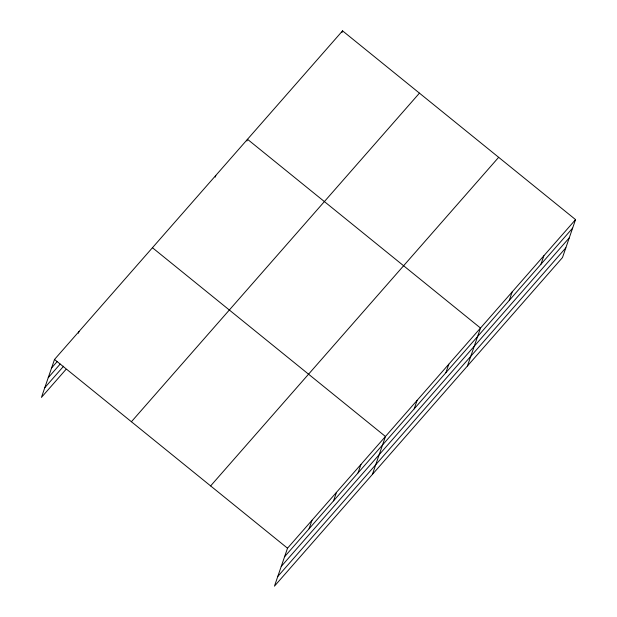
<?xml version="1.0" encoding="UTF-8"?>
<svg xmlns="http://www.w3.org/2000/svg" width="617" height="617" viewBox="0 0 617 617"><rect width="100%" height="100%" fill="white"/><g stroke="black" fill="none" stroke-linecap="round" stroke-linejoin="round"><path stroke-width="0.93" d="M575.553 219.606L287.514 548.204L274.449 586.15L562.488 257.551L575.553 219.606L342.551 30.85L54.512 359.449L41.447 397.394L65.926 369.46M78.405 333.219L78.991 331.514M215.225 177.133L215.811 175.429M246.908 140.992L247.494 139.288L480.504 328.043L467.439 365.989M341.965 32.554L342.551 30.85M309.071 528.784L312.001 520.27M333.55 500.857L336.481 492.343M358.037 472.923L360.968 464.408M372.383 474.427L385.448 436.481L152.445 247.725M414.2 408.847L417.131 400.333M445.883 372.699L448.821 364.192M509.256 300.41L512.187 291.895M540.939 264.269L543.87 255.754M51.581 367.963L57.227 361.516M48.234 377.673L60.165 364.069M44.786 387.684L63.62 366.197M131.406 421.735L419.444 93.136M210.628 485.911L498.659 157.32M284.584 556.719L572.622 228.12M281.244 566.429L569.275 237.83M277.797 576.44L565.835 247.841M54.512 359.449L287.514 548.204"/></g></svg>
